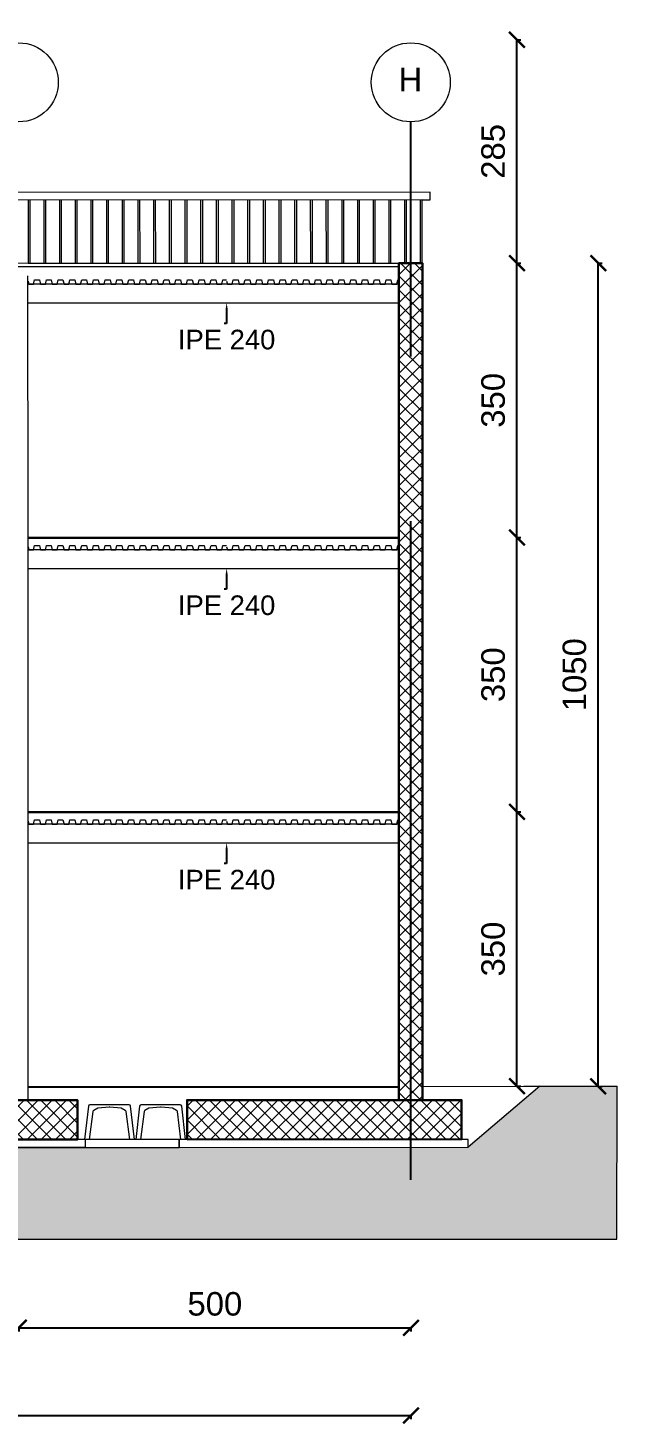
# Model space of a CAD drawing. Header units: millimetres. Extents: x 1415 to 3549, y 2194 to 4677.
# Drawn here: x 1834.88 to 1842.39, y 2270.37 to 2288.18 of the extents above; entities that cross this region are included whole.
import ezdxf
from ezdxf import colors
from ezdxf.entities.mleader import LeaderData, LeaderLine
from ezdxf.math import Vec2, Vec3

# ---------------------------------------------------------------- set-up
doc = ezdxf.new("R2010")
doc.units = ezdxf.units.MM
doc.linetypes.add('ACAD_ISO02W100', pattern=[15, 12, -3])
doc.layers.get('0').update_dxf_attribs({"plot": 0})
for name, color, linetype, lineweight in [('giunti', 7, 'Continuous', 15), ('Layer3', 7, 'Continuous', 15), ('Layer4', 7, 'Continuous', 15), ('quote', 252, 'Continuous', 5), ('Setti', 5, 'Continuous', 30), ('staffe', 10, 'Continuous', 9)]:
    doc.layers.add(name, color=color, linetype=linetype, lineweight=lineweight)
doc.layers.add('linea tratteggiata', color=221, linetype='ACAD_ISO02W100')
doc.styles.get("Standard").update_dxf_attribs({"font": 'arial.ttf'})
doc.dimstyles.new('quote cm scala 200', dxfattribs={"dimtxt": 0.3, "dimasz": 0.2, "dimexe": 0.05, "dimexo": 0.0015, "dimgap": 0.15, "dimtad": 1, "dimdec": 0, "dimlfac": 100, "dimzin": 0, "dimdsep": 46, "dimtxsty": 'Standard', "dimblk": 'ARCHTICK', "dimcen": 0, "dimclre": 252, "dimadec": 0, "dimazin": 2, "dimtfac": 1, "dimtdec": 0, "dimtofl": 0, "dimtmove": 0, "dimatfit": 3, "dimfxl": 0.0035, "dimfxlon": 1, "dimtolj": 1, "dimtzin": 0, "dimarcsym": 0})

# ---------------------------------------------------------------- blocks, each defined once
blk = doc.blocks.new('_ArchTick')
at = {"color": 0, "linetype": 'ByBlock', "const_width": 0.15}
blk.add_lwpolyline([(-0.5, -0.5), (0.5, 0.5)], dxfattribs=at)
blk = doc.blocks.new('*D1432')
at = {"layer": 'Defpoints', "color": 0, "transparency": 16777216}
for p in [(1838.948, 2278.181), (1841.117, 2278.181), (1840.744, 2274.683)]:
    blk.add_point(p, dxfattribs=at)
at = {"layer": 'quote', "color": 252, "lineweight": -2, "transparency": 16777216}
for p, q in [((1841.114, 2278.181), (1841.167, 2278.181)), ((1841.114, 2274.683), (1841.167, 2274.683))]:
    blk.add_line(p, q, dxfattribs=at)
at = {"layer": 'quote', "color": 0, "linetype": 'Continuous', "lineweight": -2, "transparency": 16777216}
blk.add_line((1841.117, 2274.683), (1841.117, 2278.181), dxfattribs=at)
at = {"layer": 'quote', "color": 0, "lineweight": -2, "transparency": 16777216, "xscale": 0.2, "yscale": 0.2, "zscale": 0.2}
for p, rotation in [((1841.117, 2278.181), 90), ((1841.117, 2274.683), 270)]:
    blk.add_blockref('_ArchTick', p, dxfattribs=dict(at, rotation=rotation))
at = {"layer": 'quote', "color": 0, "transparency": 16777216, "insert": (1840.814, 2276.432), "char_height": 0.3, "attachment_point": 5, "rotation": 90}
blk.add_mtext('\\A1;350', dxfattribs=at)
blk = doc.blocks.new('*D1433')
at = {"layer": 'Defpoints', "color": 0, "transparency": 16777216}
for p in [(1838.948, 2281.681), (1841.117, 2281.681), (1838.948, 2278.181)]:
    blk.add_point(p, dxfattribs=at)
at = {"layer": 'quote', "color": 252, "lineweight": -2, "transparency": 16777216}
for p, q in [((1841.114, 2281.681), (1841.167, 2281.681)), ((1841.114, 2278.181), (1841.167, 2278.181))]:
    blk.add_line(p, q, dxfattribs=at)
at = {"layer": 'quote', "color": 0, "linetype": 'Continuous', "lineweight": -2, "transparency": 16777216}
blk.add_line((1841.117, 2278.181), (1841.117, 2281.681), dxfattribs=at)
at = {"layer": 'quote', "color": 0, "lineweight": -2, "transparency": 16777216, "xscale": 0.2, "yscale": 0.2, "zscale": 0.2}
for p, rotation in [((1841.117, 2281.681), 90), ((1841.117, 2278.181), 270)]:
    blk.add_blockref('_ArchTick', p, dxfattribs=dict(at, rotation=rotation))
at = {"layer": 'quote', "color": 0, "transparency": 16777216, "insert": (1840.814, 2279.931), "char_height": 0.3, "attachment_point": 5, "rotation": 90}
blk.add_mtext('\\A1;350', dxfattribs=at)
blk = doc.blocks.new('*D1434')
at = {"layer": 'Defpoints', "color": 0, "transparency": 16777216}
for p in [(1838.948, 2285.181), (1841.117, 2285.181), (1838.948, 2281.681)]:
    blk.add_point(p, dxfattribs=at)
at = {"layer": 'quote', "color": 252, "lineweight": -2, "transparency": 16777216}
for p, q in [((1841.114, 2285.181), (1841.167, 2285.181)), ((1841.114, 2281.681), (1841.167, 2281.681))]:
    blk.add_line(p, q, dxfattribs=at)
at = {"layer": 'quote', "color": 0, "linetype": 'Continuous', "lineweight": -2, "transparency": 16777216}
blk.add_line((1841.117, 2281.681), (1841.117, 2285.181), dxfattribs=at)
at = {"layer": 'quote', "color": 0, "lineweight": -2, "transparency": 16777216, "xscale": 0.2, "yscale": 0.2, "zscale": 0.2}
for p, rotation in [((1841.117, 2285.181), 90), ((1841.117, 2281.681), 270)]:
    blk.add_blockref('_ArchTick', p, dxfattribs=dict(at, rotation=rotation))
at = {"layer": 'quote', "color": 0, "transparency": 16777216, "insert": (1840.814, 2283.431), "char_height": 0.3, "attachment_point": 5, "rotation": 90}
blk.add_mtext('\\A1;350', dxfattribs=at)
blk = doc.blocks.new('*D1435')
at = {"layer": 'Defpoints', "color": 0, "transparency": 16777216}
for p in [(1839.248, 2285.181), (1842.154, 2285.181), (1841.731, 2274.681)]:
    blk.add_point(p, dxfattribs=at)
at = {"layer": 'quote', "color": 252, "lineweight": -2, "transparency": 16777216}
for p, q in [((1842.151, 2285.181), (1842.204, 2285.181)), ((1842.151, 2274.681), (1842.204, 2274.681))]:
    blk.add_line(p, q, dxfattribs=at)
at = {"layer": 'quote', "color": 0, "linetype": 'Continuous', "lineweight": -2, "transparency": 16777216}
blk.add_line((1842.154, 2274.681), (1842.154, 2285.181), dxfattribs=at)
at = {"layer": 'quote', "color": 0, "lineweight": -2, "transparency": 16777216, "xscale": 0.2, "yscale": 0.2, "zscale": 0.2}
for p, rotation in [((1842.154, 2285.181), 90), ((1842.154, 2274.681), 270)]:
    blk.add_blockref('_ArchTick', p, dxfattribs=dict(at, rotation=rotation))
at = {"layer": 'quote', "color": 0, "transparency": 16777216, "insert": (1841.851, 2279.931), "char_height": 0.3, "attachment_point": 5, "rotation": 90}
blk.add_mtext('\\A1;1050', dxfattribs=at)
blk = doc.blocks.new('*D1442')
at = {"layer": 'Defpoints', "color": 0, "transparency": 16777216}
for p in [(1834.762, 2274.31), (1839.765, 2274.31), (1839.765, 2271.602)]:
    blk.add_point(p, dxfattribs=at)
at = {"layer": 'quote', "color": 252, "lineweight": -2, "transparency": 16777216}
for p, q in [((1834.762, 2271.605), (1834.762, 2271.552)), ((1839.765, 2271.605), (1839.765, 2271.552))]:
    blk.add_line(p, q, dxfattribs=at)
at = {"layer": 'quote', "color": 0, "linetype": 'Continuous', "lineweight": -2, "transparency": 16777216}
blk.add_line((1834.762, 2271.602), (1839.765, 2271.602), dxfattribs=at)
at = {"layer": 'quote', "color": 0, "lineweight": -2, "transparency": 16777216, "xscale": 0.2, "yscale": 0.2, "zscale": 0.2, "rotation": 180}
blk.add_blockref('_ArchTick', (1834.762, 2271.602), dxfattribs=at)
at = {"layer": 'quote', "color": 0, "lineweight": -2, "transparency": 16777216, "xscale": 0.2, "yscale": 0.2, "zscale": 0.2}
blk.add_blockref('_ArchTick', (1839.765, 2271.602), dxfattribs=at)
at = {"layer": 'quote', "color": 0, "transparency": 16777216, "insert": (1837.263, 2271.905), "char_height": 0.3, "attachment_point": 5}
blk.add_mtext('\\A1;500', dxfattribs=at)
blk = doc.blocks.new('*D1443')
at = {"layer": 'Defpoints', "color": 0, "transparency": 16777216}
for p in [(1804.71, 2274.004), (1839.765, 2274.005), (1839.765, 2270.484)]:
    blk.add_point(p, dxfattribs=at)
at = {"layer": 'quote', "color": 252, "lineweight": -2, "transparency": 16777216}
for p, q in [((1804.71, 2270.487), (1804.71, 2270.434)), ((1839.765, 2270.487), (1839.765, 2270.434))]:
    blk.add_line(p, q, dxfattribs=at)
at = {"layer": 'quote', "color": 0, "linetype": 'Continuous', "lineweight": -2, "transparency": 16777216}
blk.add_line((1804.71, 2270.484), (1839.765, 2270.484), dxfattribs=at)
at = {"layer": 'quote', "color": 0, "lineweight": -2, "transparency": 16777216, "xscale": 0.2, "yscale": 0.2, "zscale": 0.2, "rotation": 180}
blk.add_blockref('_ArchTick', (1804.71, 2270.484), dxfattribs=at)
at = {"layer": 'quote', "color": 0, "lineweight": -2, "transparency": 16777216, "xscale": 0.2, "yscale": 0.2, "zscale": 0.2}
blk.add_blockref('_ArchTick', (1839.765, 2270.484), dxfattribs=at)
at = {"layer": 'quote', "color": 0, "transparency": 16777216, "insert": (1822.238, 2270.787), "char_height": 0.3, "attachment_point": 5}
blk.add_mtext('\\A1;3500', dxfattribs=at)
blk = doc.blocks.new('*D1444')
at = {"layer": 'Defpoints', "color": 0, "transparency": 16777216}
for p in [(1819.912, 2288.031), (1841.117, 2288.031), (1819.912, 2285.181)]:
    blk.add_point(p, dxfattribs=at)
at = {"layer": 'quote', "color": 252, "lineweight": -2, "transparency": 16777216}
for p, q in [((1841.114, 2288.031), (1841.167, 2288.031)), ((1841.114, 2285.181), (1841.167, 2285.181))]:
    blk.add_line(p, q, dxfattribs=at)
at = {"layer": 'quote', "color": 0, "linetype": 'Continuous', "lineweight": -2, "transparency": 16777216}
blk.add_line((1841.117, 2285.181), (1841.117, 2288.031), dxfattribs=at)
at = {"layer": 'quote', "color": 0, "lineweight": -2, "transparency": 16777216, "xscale": 0.2, "yscale": 0.2, "zscale": 0.2}
for p, rotation in [((1841.117, 2288.031), 90), ((1841.117, 2285.181), 270)]:
    blk.add_blockref('_ArchTick', p, dxfattribs=dict(at, rotation=rotation))
at = {"layer": 'quote', "color": 0, "transparency": 16777216, "insert": (1840.814, 2286.606), "char_height": 0.3, "width": 0.9, "attachment_point": 5, "rotation": 90}
blk.add_mtext('\\A1;285', dxfattribs=at)

msp = doc.modelspace()

# ---------------------------------------------------------------- hatches: boundary and pattern name
at = {"layer": 'quote', "transparency": 33554687}
h = msp.add_hatch(dxfattribs=at)
h.set_pattern_fill('EARTH', color=256, scale=0.09)
h.paths.add_polyline_path([(1842.3938, 2274.6812), (1841.4068, 2274.6832), (1840.4955, 2273.9063), (1840.4955, 2273.905), (1836.8095, 2273.9019), (1836.8095, 2273.9019), (1825.5787, 2273.9019), (1818.8387, 2273.9039), (1818.8387, 2273.9039), (1815.6132, 2273.9039), (1815.6132, 2273.9039), (1813.9132, 2273.9039), (1808.9172, 2273.9039), (1808.9172, 2273.9039), (1808.889, 2273.9039), (1807.6088, 2273.9039), (1804.0087, 2273.904), (1803.7704, 2274.107), (1803.6094, 2274.2442), (1803.5221, 2274.3187), (1803.0971, 2274.6808), (1802.0694, 2274.6808), (1802.0694, 2272.7327), (1842.3916, 2272.7327)])
at = {"layer": 'staffe', "lineweight": 5}
h = msp.add_hatch(dxfattribs=at)
h.set_pattern_fill('ANSI37', color=0, scale=0.04)
h.paths.add_polyline_path([(1819.9117, 2288.1808), (1819.7617, 2288.1808), (1819.6117, 2288.1808), (1819.6116, 2274.5039), (1819.9116, 2274.5039)])
h.paths.add_polyline_path([(1824.9116, 2288.1808), (1824.7577, 2288.1808), (1824.6116, 2288.1808), (1824.6123, 2274.5039), (1824.9123, 2274.5039)])
h.paths.add_polyline_path([(1804.9116, 2285.1808), (1804.6116, 2285.1808), (1804.6116, 2274.5039), (1804.9116, 2274.5039)])
h.paths.add_polyline_path([(1839.9116, 2285.1808), (1839.6116, 2285.1808), (1839.6116, 2274.5052), (1839.9116, 2274.5052)])
h = msp.add_hatch(dxfattribs=at)
h.set_pattern_fill('ANSI37', color=0, scale=0.04)
h.paths.add_polyline_path([(1807.6087, 2274.5039), (1804.7123, 2274.5039), (1804.7103, 2274.0039), (1807.6087, 2274.0039)])
h.paths.add_polyline_path([(1804.7123, 2274.5039), (1804.1087, 2274.5039), (1804.1087, 2274.0039), (1804.7103, 2274.0039)])
h.paths.add_polyline_path([(1810.5171, 2274.5039), (1809.7659, 2274.5039), (1809.7659, 2274.0039), (1810.5171, 2274.0039)])
h.paths.add_polyline_path([(1809.7659, 2274.5039), (1809.0171, 2274.5039), (1809.0171, 2274.0039), (1809.7659, 2274.0039)])
h.paths.add_polyline_path([(1815.5132, 2274.5039), (1814.7623, 2274.5039), (1814.7623, 2274.0039), (1815.5132, 2274.0039)])
h.paths.add_polyline_path([(1814.7623, 2274.5039), (1814.0132, 2274.5039), (1814.0132, 2274.0039), (1814.7623, 2274.0039)])
h.paths.add_polyline_path([(1819.7623, 2274.5039), (1818.9387, 2274.5039), (1818.9387, 2274.0039), (1819.7623, 2274.0039)])
h.paths.add_polyline_path([(1824.7623, 2274.5039), (1819.7623, 2274.5039), (1819.7623, 2274.0039), (1823.9787, 2274.0039), (1824.7623, 2274.0039)])
h.paths.add_polyline_path([(1825.5787, 2274.5039), (1824.7623, 2274.5039), (1824.7623, 2274.0039), (1825.5787, 2274.0039)])
h.paths.add_polyline_path([(1830.5132, 2274.5039), (1829.7623, 2274.5039), (1829.7623, 2274.0039), (1830.5132, 2274.0039)])
h.paths.add_polyline_path([(1829.7623, 2274.5039), (1829.0132, 2274.5039), (1829.0132, 2274.0039), (1829.7623, 2274.0039)])
h.paths.add_polyline_path([(1835.512, 2274.5039), (1834.7588, 2274.5039), (1834.7588, 2274.0039), (1835.512, 2274.0039)])
h.paths.add_polyline_path([(1834.7588, 2274.5039), (1834.012, 2274.5039), (1834.012, 2274.0039), (1834.7588, 2274.0039)])
h.paths.add_polyline_path([(1839.7648, 2274.5052), (1836.9095, 2274.505), (1836.9095, 2274.005), (1839.7648, 2274.0052)])
h.paths.add_polyline_path([(1840.4095, 2274.5053), (1839.7648, 2274.5052), (1839.7648, 2274.0052), (1840.4095, 2274.0053)])

# ---------------------------------------------------------------- linework, layer by layer
at = {"layer": 'giunti'}
msp.add_lwpolyline([(1834.8798, 2274.5039), (1834.8798, 2278.3359), (1834.8798, 2281.8359), (1834.8758, 2285.0182)], dxfattribs=at)
at = {"layer": 'Layer3'}
for points in [[(1837.4132, 2284.9144), (1834.8798, 2284.9144)], [(1839.6116, 2284.9144), (1837.4132, 2284.9144)], [(1837.4132, 2281.5257), (1834.8798, 2281.5257)], [(1839.6116, 2281.5257), (1837.4132, 2281.5257)], [(1837.4132, 2278.0257), (1834.8798, 2278.0257)], [(1839.6116, 2278.0257), (1837.4132, 2278.0257)]]:
    msp.add_lwpolyline(points, dxfattribs=at)
for centre in [(1834.7623, 2287.4869), (1839.7623, 2287.4869)]:
    msp.add_circle(centre, 0.5039, dxfattribs=at)
at = {"layer": 'Layer4'}
for p, q in [((1837.4132, 2281.681), (1834.8798, 2281.6808)), ((1837.4132, 2281.6688), (1834.8798, 2281.6688)), ((1839.6116, 2281.681), (1837.4132, 2281.6808)), ((1839.6116, 2281.6688), (1837.4132, 2281.6688)), ((1837.4132, 2278.181), (1834.8798, 2278.1808)), ((1837.4132, 2278.1688), (1834.8798, 2278.1688)), ((1839.6116, 2278.181), (1837.4132, 2278.1808)), ((1839.6116, 2278.1688), (1837.4132, 2278.1688)), ((1834.8798, 2274.6808), (1839.6116, 2274.6808)), ((1839.6116, 2274.6674), (1834.8798, 2274.6674))]:
    msp.add_line(p, q, dxfattribs=at)
for points in [[(1829.881, 2285.1808), (1834.8852, 2285.1849)], [(1834.6382, 2285.1395), (1837.4132, 2285.1395)], [(1834.8798, 2285.1808), (1837.4132, 2285.1809)], [(1837.4132, 2285.1808), (1839.6116, 2285.1808)], [(1837.4132, 2285.1395), (1839.6116, 2285.1395)], [(1834.8798, 2284.9524), (1834.8892, 2284.9144), (1834.9508, 2284.9144), (1834.9643, 2284.9694), (1835.0257, 2284.9694), (1835.0392, 2284.9144), (1835.1008, 2284.9144), (1835.1143, 2284.9694), (1835.1757, 2284.9694), (1835.1892, 2284.9144), (1835.2508, 2284.9144), (1835.2643, 2284.9694), (1835.3257, 2284.9694), (1835.3392, 2284.9144), (1835.4008, 2284.9144), (1835.4069, 2284.9394)], [(1835.3298, 2284.9524), (1835.3392, 2284.9144), (1835.4008, 2284.9144), (1835.4143, 2284.9694), (1835.4757, 2284.9694), (1835.4892, 2284.9144), (1835.5508, 2284.9144), (1835.5643, 2284.9694), (1835.6257, 2284.9694), (1835.6392, 2284.9144), (1835.7008, 2284.9144), (1835.7143, 2284.9694), (1835.7757, 2284.9694), (1835.7892, 2284.9144), (1835.8508, 2284.9144), (1835.8569, 2284.9394)], [(1835.7798, 2284.9524), (1835.7892, 2284.9144), (1835.8508, 2284.9144), (1835.8643, 2284.9694), (1835.9257, 2284.9694), (1835.9392, 2284.9144), (1836.0008, 2284.9144), (1836.0143, 2284.9694), (1836.0757, 2284.9694), (1836.0892, 2284.9144), (1836.1508, 2284.9144), (1836.1643, 2284.9694), (1836.2257, 2284.9694), (1836.2392, 2284.9144), (1836.3008, 2284.9144), (1836.3069, 2284.9394)], [(1836.2298, 2284.9524), (1836.2392, 2284.9144), (1836.3008, 2284.9144), (1836.3143, 2284.9694), (1836.3757, 2284.9694), (1836.3892, 2284.9144), (1836.4508, 2284.9144), (1836.4643, 2284.9694), (1836.5257, 2284.9694), (1836.5392, 2284.9144), (1836.6008, 2284.9144), (1836.6143, 2284.9694), (1836.6757, 2284.9694), (1836.6892, 2284.9144), (1836.7508, 2284.9144), (1836.7569, 2284.9394)], [(1836.6798, 2284.9524), (1836.6892, 2284.9144), (1836.7508, 2284.9144), (1836.7643, 2284.9694), (1836.8257, 2284.9694), (1836.8392, 2284.9144), (1836.9008, 2284.9144), (1836.9143, 2284.9694), (1836.9757, 2284.9694), (1836.9892, 2284.9144), (1837.0508, 2284.9144), (1837.0643, 2284.9694), (1837.1257, 2284.9694), (1837.1392, 2284.9144), (1837.2008, 2284.9144), (1837.2069, 2284.9394)], [(1837.1298, 2284.9524), (1837.1392, 2284.9144), (1837.2008, 2284.9144), (1837.2143, 2284.9694), (1837.2757, 2284.9694), (1837.2892, 2284.9144), (1837.3508, 2284.9144), (1837.3643, 2284.9694), (1837.4132, 2284.9694)], [(1837.4132, 2284.9524), (1837.4226, 2284.9144), (1837.4842, 2284.9144), (1837.4977, 2284.9694), (1837.5591, 2284.9694), (1837.5726, 2284.9144), (1837.6342, 2284.9144), (1837.6477, 2284.9694), (1837.7091, 2284.9694), (1837.7226, 2284.9144), (1837.7842, 2284.9144), (1837.7977, 2284.9694), (1837.8591, 2284.9694), (1837.8726, 2284.9144), (1837.9342, 2284.9144), (1837.9404, 2284.9394)], [(1837.8632, 2284.9524), (1837.8726, 2284.9144), (1837.9342, 2284.9144), (1837.9477, 2284.9694), (1838.0091, 2284.9694), (1838.0226, 2284.9144), (1838.0842, 2284.9144), (1838.0977, 2284.9694), (1838.1591, 2284.9694), (1838.1726, 2284.9144), (1838.2342, 2284.9144), (1838.2477, 2284.9694), (1838.3091, 2284.9694), (1838.3226, 2284.9144), (1838.3842, 2284.9144), (1838.3904, 2284.9394)], [(1838.3132, 2284.9524), (1838.3226, 2284.9144), (1838.3842, 2284.9144), (1838.3977, 2284.9694), (1838.4591, 2284.9694), (1838.4726, 2284.9144), (1838.5342, 2284.9144), (1838.5477, 2284.9694), (1838.6091, 2284.9694), (1838.6226, 2284.9144), (1838.6842, 2284.9144), (1838.6977, 2284.9694), (1838.7591, 2284.9694), (1838.7726, 2284.9144), (1838.8342, 2284.9144), (1838.8404, 2284.9394)], [(1838.7632, 2284.9524), (1838.7726, 2284.9144), (1838.8342, 2284.9144), (1838.8477, 2284.9694), (1838.9091, 2284.9694), (1838.9226, 2284.9144), (1838.9842, 2284.9144), (1838.9977, 2284.9694), (1839.0591, 2284.9694), (1839.0726, 2284.9144), (1839.1342, 2284.9144), (1839.1477, 2284.9694), (1839.2091, 2284.9694), (1839.2226, 2284.9144), (1839.2842, 2284.9144), (1839.2904, 2284.9394)], [(1839.2132, 2284.9524), (1839.2226, 2284.9144), (1839.2842, 2284.9144), (1839.2977, 2284.9694), (1839.3591, 2284.9694), (1839.3726, 2284.9144), (1839.4342, 2284.9144), (1839.4477, 2284.9694), (1839.5091, 2284.9694), (1839.5226, 2284.9144), (1839.5842, 2284.9144), (1839.5977, 2284.9694), (1839.6116, 2284.9694)], [(1834.8798, 2281.5637), (1834.8892, 2281.5257), (1834.9508, 2281.5257), (1834.9643, 2281.5807), (1835.0257, 2281.5807), (1835.0392, 2281.5257), (1835.1008, 2281.5257), (1835.1143, 2281.5807), (1835.1757, 2281.5807), (1835.1892, 2281.5257), (1835.2508, 2281.5257), (1835.2643, 2281.5807), (1835.3257, 2281.5807), (1835.3392, 2281.5257), (1835.4008, 2281.5257), (1835.4069, 2281.5507)], [(1835.3298, 2281.5638), (1835.3392, 2281.5258), (1835.4008, 2281.5258), (1835.4143, 2281.5808), (1835.4757, 2281.5808), (1835.4892, 2281.5258), (1835.5508, 2281.5258), (1835.5643, 2281.5808), (1835.6257, 2281.5808), (1835.6392, 2281.5258), (1835.7008, 2281.5258), (1835.7143, 2281.5808), (1835.7757, 2281.5808), (1835.7892, 2281.5258), (1835.8508, 2281.5258), (1835.8569, 2281.5508)], [(1835.7798, 2281.5638), (1835.7892, 2281.5258), (1835.8508, 2281.5258), (1835.8643, 2281.5808), (1835.9257, 2281.5808), (1835.9392, 2281.5258), (1836.0008, 2281.5258), (1836.0143, 2281.5808), (1836.0757, 2281.5808), (1836.0892, 2281.5258), (1836.1508, 2281.5258), (1836.1643, 2281.5808), (1836.2257, 2281.5808), (1836.2392, 2281.5258), (1836.3008, 2281.5258), (1836.3069, 2281.5508)], [(1836.2298, 2281.5638), (1836.2392, 2281.5258), (1836.3008, 2281.5258), (1836.3143, 2281.5808), (1836.3757, 2281.5808), (1836.3892, 2281.5258), (1836.4508, 2281.5258), (1836.4643, 2281.5808), (1836.5257, 2281.5808), (1836.5392, 2281.5258), (1836.6008, 2281.5258), (1836.6143, 2281.5808), (1836.6757, 2281.5808), (1836.6892, 2281.5258), (1836.7508, 2281.5258), (1836.7569, 2281.5508)], [(1836.6798, 2281.5638), (1836.6892, 2281.5258), (1836.7508, 2281.5258), (1836.7643, 2281.5808), (1836.8257, 2281.5808), (1836.8392, 2281.5258), (1836.9008, 2281.5258), (1836.9143, 2281.5808), (1836.9757, 2281.5808), (1836.9892, 2281.5258), (1837.0508, 2281.5258), (1837.0643, 2281.5808), (1837.1257, 2281.5808), (1837.1392, 2281.5258), (1837.2008, 2281.5258), (1837.2069, 2281.5508)], [(1837.1298, 2281.5638), (1837.1392, 2281.5258), (1837.2008, 2281.5258), (1837.2143, 2281.5808), (1837.2757, 2281.5808), (1837.2892, 2281.5258), (1837.3508, 2281.5258), (1837.3643, 2281.5808), (1837.4132, 2281.5808)], [(1837.4132, 2281.5637), (1837.4226, 2281.5257), (1837.4842, 2281.5257), (1837.4977, 2281.5807), (1837.5591, 2281.5807), (1837.5726, 2281.5257), (1837.6342, 2281.5257), (1837.6477, 2281.5807), (1837.7091, 2281.5807), (1837.7226, 2281.5257), (1837.7842, 2281.5257), (1837.7977, 2281.5807), (1837.8591, 2281.5807), (1837.8726, 2281.5257), (1837.9342, 2281.5257), (1837.9404, 2281.5507)], [(1837.8632, 2281.5638), (1837.8726, 2281.5258), (1837.9342, 2281.5258), (1837.9477, 2281.5808), (1838.0091, 2281.5808), (1838.0226, 2281.5258), (1838.0842, 2281.5258), (1838.0977, 2281.5808), (1838.1591, 2281.5808), (1838.1726, 2281.5258), (1838.2342, 2281.5258), (1838.2477, 2281.5808), (1838.3091, 2281.5808), (1838.3226, 2281.5258), (1838.3842, 2281.5258), (1838.3904, 2281.5508)], [(1838.3132, 2281.5638), (1838.3226, 2281.5258), (1838.3842, 2281.5258), (1838.3977, 2281.5808), (1838.4591, 2281.5808), (1838.4726, 2281.5258), (1838.5342, 2281.5258), (1838.5477, 2281.5808), (1838.6091, 2281.5808), (1838.6226, 2281.5258), (1838.6842, 2281.5258), (1838.6977, 2281.5808), (1838.7591, 2281.5808), (1838.7726, 2281.5258), (1838.8342, 2281.5258), (1838.8404, 2281.5508)], [(1838.7632, 2281.5638), (1838.7726, 2281.5258), (1838.8342, 2281.5258), (1838.8477, 2281.5808), (1838.9091, 2281.5808), (1838.9226, 2281.5258), (1838.9842, 2281.5258), (1838.9977, 2281.5808), (1839.0591, 2281.5808), (1839.0726, 2281.5258), (1839.1342, 2281.5258), (1839.1477, 2281.5808), (1839.2091, 2281.5808), (1839.2226, 2281.5258), (1839.2842, 2281.5258), (1839.2904, 2281.5508)], [(1839.2132, 2281.5638), (1839.2226, 2281.5258), (1839.2842, 2281.5258), (1839.2977, 2281.5808), (1839.3591, 2281.5808), (1839.3726, 2281.5258), (1839.4342, 2281.5258), (1839.4477, 2281.5808), (1839.5091, 2281.5808), (1839.5226, 2281.5258), (1839.5842, 2281.5258), (1839.5977, 2281.5808), (1839.6116, 2281.5808)], [(1834.8798, 2278.0637), (1834.8892, 2278.0257), (1834.9508, 2278.0257), (1834.9643, 2278.0807), (1835.0257, 2278.0807), (1835.0392, 2278.0257), (1835.1008, 2278.0257), (1835.1143, 2278.0807), (1835.1757, 2278.0807), (1835.1892, 2278.0257), (1835.2508, 2278.0257), (1835.2643, 2278.0807), (1835.3257, 2278.0807), (1835.3392, 2278.0257), (1835.4008, 2278.0257), (1835.4069, 2278.0507)], [(1835.3298, 2278.0638), (1835.3392, 2278.0258), (1835.4008, 2278.0258), (1835.4143, 2278.0808), (1835.4757, 2278.0808), (1835.4892, 2278.0258), (1835.5508, 2278.0258), (1835.5643, 2278.0808), (1835.6257, 2278.0808), (1835.6392, 2278.0258), (1835.7008, 2278.0258), (1835.7143, 2278.0808), (1835.7757, 2278.0808), (1835.7892, 2278.0258), (1835.8508, 2278.0258), (1835.8569, 2278.0508)], [(1835.7798, 2278.0638), (1835.7892, 2278.0258), (1835.8508, 2278.0258), (1835.8643, 2278.0808), (1835.9257, 2278.0808), (1835.9392, 2278.0258), (1836.0008, 2278.0258), (1836.0143, 2278.0808), (1836.0757, 2278.0808), (1836.0892, 2278.0258), (1836.1508, 2278.0258), (1836.1643, 2278.0808), (1836.2257, 2278.0808), (1836.2392, 2278.0258), (1836.3008, 2278.0258), (1836.3069, 2278.0508)], [(1836.2298, 2278.0638), (1836.2392, 2278.0258), (1836.3008, 2278.0258), (1836.3143, 2278.0808), (1836.3757, 2278.0808), (1836.3892, 2278.0258), (1836.4508, 2278.0258), (1836.4643, 2278.0808), (1836.5257, 2278.0808), (1836.5392, 2278.0258), (1836.6008, 2278.0258), (1836.6143, 2278.0808), (1836.6757, 2278.0808), (1836.6892, 2278.0258), (1836.7508, 2278.0258), (1836.7569, 2278.0508)], [(1836.6798, 2278.0638), (1836.6892, 2278.0258), (1836.7508, 2278.0258), (1836.7643, 2278.0808), (1836.8257, 2278.0808), (1836.8392, 2278.0258), (1836.9008, 2278.0258), (1836.9143, 2278.0808), (1836.9757, 2278.0808), (1836.9892, 2278.0258), (1837.0508, 2278.0258), (1837.0643, 2278.0808), (1837.1257, 2278.0808), (1837.1392, 2278.0258), (1837.2008, 2278.0258), (1837.2069, 2278.0508)], [(1837.1298, 2278.0638), (1837.1392, 2278.0258), (1837.2008, 2278.0258), (1837.2143, 2278.0808), (1837.2757, 2278.0808), (1837.2892, 2278.0258), (1837.3508, 2278.0258), (1837.3643, 2278.0808), (1837.4132, 2278.0808)], [(1837.4132, 2278.0637), (1837.4226, 2278.0257), (1837.4842, 2278.0257), (1837.4977, 2278.0807), (1837.5591, 2278.0807), (1837.5726, 2278.0257), (1837.6342, 2278.0257), (1837.6477, 2278.0807), (1837.7091, 2278.0807), (1837.7226, 2278.0257), (1837.7842, 2278.0257), (1837.7977, 2278.0807), (1837.8591, 2278.0807), (1837.8726, 2278.0257), (1837.9342, 2278.0257), (1837.9404, 2278.0507)], [(1837.8632, 2278.0638), (1837.8726, 2278.0258), (1837.9342, 2278.0258), (1837.9477, 2278.0808), (1838.0091, 2278.0808), (1838.0226, 2278.0258), (1838.0842, 2278.0258), (1838.0977, 2278.0808), (1838.1591, 2278.0808), (1838.1726, 2278.0258), (1838.2342, 2278.0258), (1838.2477, 2278.0808), (1838.3091, 2278.0808), (1838.3226, 2278.0258), (1838.3842, 2278.0258), (1838.3904, 2278.0508)], [(1838.3132, 2278.0638), (1838.3226, 2278.0258), (1838.3842, 2278.0258), (1838.3977, 2278.0808), (1838.4591, 2278.0808), (1838.4726, 2278.0258), (1838.5342, 2278.0258), (1838.5477, 2278.0808), (1838.6091, 2278.0808), (1838.6226, 2278.0258), (1838.6842, 2278.0258), (1838.6977, 2278.0808), (1838.7591, 2278.0808), (1838.7726, 2278.0258), (1838.8342, 2278.0258), (1838.8404, 2278.0508)], [(1838.7632, 2278.0638), (1838.7726, 2278.0258), (1838.8342, 2278.0258), (1838.8477, 2278.0808), (1838.9091, 2278.0808), (1838.9226, 2278.0258), (1838.9842, 2278.0258), (1838.9977, 2278.0808), (1839.0591, 2278.0808), (1839.0726, 2278.0258), (1839.1342, 2278.0258), (1839.1477, 2278.0808), (1839.2091, 2278.0808), (1839.2226, 2278.0258), (1839.2842, 2278.0258), (1839.2904, 2278.0508)], [(1839.2132, 2278.0638), (1839.2226, 2278.0258), (1839.2842, 2278.0258), (1839.2977, 2278.0808), (1839.3591, 2278.0808), (1839.3726, 2278.0258), (1839.4342, 2278.0258), (1839.4477, 2278.0808), (1839.5091, 2278.0808), (1839.5226, 2278.0258), (1839.5842, 2278.0258), (1839.5977, 2278.0808), (1839.6116, 2278.0808)], [(1802.0694, 2274.6808), (1802.0694, 2272.7327), (1842.3916, 2272.7327), (1842.3938, 2274.6812)], [(1839.9123, 2274.6808), (1841.2037, 2274.6836)], [(1841.407, 2274.6834), (1840.4955, 2273.9063)], [(1841.2037, 2274.6836), (1842.3938, 2274.6812)], [(1825.5787, 2273.9019), (1836.8095, 2273.9019), (1836.8094, 2274.005)], [(1833.912, 2274.0039), (1833.912, 2274.0039), (1833.912, 2273.9039), (1835.612, 2273.9039), (1835.612, 2274.0039), (1835.612, 2274.0039), (1833.912, 2274.0039)], [(1836.9095, 2274.005), (1835.612, 2274.0039)], [(1836.8094, 2274.005), (1836.8094, 2274.005), (1836.8094, 2273.9019), (1840.4955, 2273.905), (1840.4955, 2274.005), (1838.5095, 2274.005), (1836.8094, 2274.005)]]:
    msp.add_lwpolyline(points, dxfattribs=at)
at = {"layer": 'Layer4', "color": 5}
for points in [[(1834.8798, 2284.6744), (1834.8798, 2284.6744), (1837.4132, 2284.6744)], [(1837.4132, 2284.6744), (1837.4132, 2284.6744), (1839.6116, 2284.6744)], [(1834.8798, 2281.2857), (1834.8798, 2281.2857), (1837.4132, 2281.2857)], [(1837.4132, 2281.2857), (1837.4132, 2281.2857), (1839.6116, 2281.2857)], [(1834.8798, 2277.7857), (1834.8798, 2277.7857), (1837.4132, 2277.7857)], [(1837.4132, 2277.7857), (1837.4132, 2277.7857), (1839.6116, 2277.7857)]]:
    msp.add_lwpolyline(points, dxfattribs=at)
at = {"layer": 'Layer4', "color": 30}
for points in [[(1836.2359, 2274.0036), (1836.1878, 2274.4277, 0.3772985), (1836.168, 2274.4451), (1835.6691, 2274.4451), (1835.6691, 2274.4451, 0.376581), (1835.6493, 2274.4277), (1835.6003, 2274.0036)], [(1836.1764, 2274.0036), (1836.1306, 2274.3591, 0.2453607), (1836.1199, 2274.3743), (1836.0686, 2274.4009), (1835.9229, 2274.4162, 0.1092843), (1835.9143, 2274.4162), (1835.7686, 2274.4009), (1835.7172, 2274.3743, 0.2453607), (1835.7066, 2274.3591), (1835.6608, 2274.0036)], [(1836.8901, 2274.0035), (1836.842, 2274.4277, 0.3772985), (1836.8222, 2274.4451), (1836.3233, 2274.4451), (1836.3233, 2274.4451, 0.376581), (1836.3035, 2274.4277), (1836.2545, 2274.0035)], [(1836.8306, 2274.0035), (1836.7848, 2274.3591, 0.2453607), (1836.7742, 2274.3743), (1836.7228, 2274.4009), (1836.5771, 2274.4162, 0.1092843), (1836.5685, 2274.4162), (1836.4228, 2274.4009), (1836.3714, 2274.3743, 0.2453607), (1836.3608, 2274.3591), (1836.315, 2274.0035)]]:
    msp.add_lwpolyline(points, format="xyb", dxfattribs=at)
at = {"layer": 'linea tratteggiata', "ltscale": 0.7}
msp.add_lwpolyline([(1839.7649, 2273.4891), (1839.7629, 2286.9829)], dxfattribs=at)
at = {"layer": 'quote'}
for points in [[(1839.9079, 2285.9866), (1840.0079, 2285.9866), (1840.0079, 2286.0866), (1824.9078, 2286.0817)], [(1839.9079, 2285.9866), (1824.9078, 2285.9816)], [(1834.8852, 2285.1849), (1834.885, 2285.9849)], [(1834.9082, 2285.185), (1834.9079, 2285.985)], [(1835.0852, 2285.1849), (1835.085, 2285.985)], [(1835.1082, 2285.185), (1835.1079, 2285.985)], [(1835.2852, 2285.185), (1835.285, 2285.9851)], [(1835.3082, 2285.1851), (1835.3079, 2285.9851)], [(1835.4852, 2285.1851), (1835.485, 2285.9851)], [(1835.5082, 2285.1851), (1835.5079, 2285.9851)], [(1835.6852, 2285.1851), (1835.685, 2285.9852)], [(1835.7082, 2285.1852), (1835.7079, 2285.9852)], [(1835.8852, 2285.1852), (1835.885, 2285.9853)], [(1835.9082, 2285.1853), (1835.9079, 2285.9853)], [(1836.0852, 2285.1853), (1836.085, 2285.9853)], [(1836.1082, 2285.1853), (1836.1079, 2285.9853)], [(1836.2852, 2285.1853), (1836.285, 2285.9854)], [(1836.3082, 2285.1854), (1836.3079, 2285.9854)], [(1836.4852, 2285.1854), (1836.485, 2285.9855)], [(1836.5082, 2285.1855), (1836.5079, 2285.9855)], [(1836.6852, 2285.1855), (1836.685, 2285.9855)], [(1836.7082, 2285.1855), (1836.7079, 2285.9855)], [(1836.8852, 2285.1855), (1836.885, 2285.9856)], [(1836.9082, 2285.1856), (1836.9079, 2285.9856)], [(1837.0852, 2285.1856), (1837.085, 2285.9857)], [(1837.1082, 2285.1857), (1837.1079, 2285.9857)], [(1837.2852, 2285.1857), (1837.285, 2285.9857)], [(1837.3082, 2285.1857), (1837.3079, 2285.9857)], [(1837.4852, 2285.1857), (1837.485, 2285.9858)], [(1837.5082, 2285.1858), (1837.5079, 2285.9858)], [(1837.6852, 2285.1858), (1837.685, 2285.9859)], [(1837.7082, 2285.1859), (1837.7079, 2285.9859)], [(1837.8852, 2285.1858), (1837.885, 2285.9859)], [(1837.9082, 2285.1859), (1837.9079, 2285.9859)], [(1838.0852, 2285.1859), (1838.085, 2285.986)], [(1838.1082, 2285.186), (1838.1079, 2285.986)], [(1838.2852, 2285.186), (1838.285, 2285.9861)], [(1838.3082, 2285.1861), (1838.3079, 2285.9861)], [(1838.4852, 2285.186), (1838.485, 2285.9861)], [(1838.5082, 2285.1861), (1838.5079, 2285.9861)], [(1838.6852, 2285.1861), (1838.685, 2285.9862)], [(1838.7082, 2285.1862), (1838.7079, 2285.9862)], [(1838.8852, 2285.1862), (1838.885, 2285.9862)], [(1838.9082, 2285.1863), (1838.9079, 2285.9863)], [(1839.0852, 2285.1862), (1839.085, 2285.9863)], [(1839.1082, 2285.1863), (1839.1079, 2285.9863)], [(1839.2852, 2285.1863), (1839.285, 2285.9864)], [(1839.3082, 2285.1864), (1839.3079, 2285.9864)], [(1839.4852, 2285.1864), (1839.485, 2285.9864)], [(1839.5082, 2285.1864), (1839.5079, 2285.9864)], [(1839.6852, 2285.1864), (1839.685, 2285.9865)], [(1839.7082, 2285.1865), (1839.7079, 2285.9865)], [(1839.8852, 2285.1865), (1839.885, 2285.9866)], [(1839.9082, 2285.1866), (1839.9079, 2285.9866)]]:
    msp.add_lwpolyline(points, dxfattribs=at)
at = {"layer": 'Setti'}
for points in [[(1839.9124, 2274.5052), (1839.9116, 2285.1808), (1839.6116, 2285.1808), (1839.6116, 2274.5052)], [(1834.012, 2274.0039), (1835.512, 2274.0039), (1835.512, 2274.5039), (1834.012, 2274.5039), (1834.012, 2274.0039)], [(1836.9095, 2274.005), (1840.4095, 2274.0053), (1840.4095, 2274.5053), (1836.9095, 2274.505), (1836.9095, 2274.005)]]:
    msp.add_lwpolyline(points, dxfattribs=at)

# ---------------------------------------------------------------- texts
at = {"layer": 'Layer3', "insert": (1839.9084, 2287.6731), "char_height": 0.3, "attachment_point": 3}
msp.add_mtext_dynamic_manual_height_columns('H', width=0.046636, gutter_width=12.5, heights=[0], dxfattribs=at)

# ---------------------------------------------------------------- dimensions: what is measured, and where the dimension line sits
at = {"layer": 'quote'}
for base, p1, p2, picture, middle in [((1841.1171, 2288.0308), (1819.9116, 2285.1808), (1819.9116, 2288.0308), '*D1444', (1840.8139, 2286.6058)), ((1841.1171, 2285.1808), (1838.9482, 2281.681), (1838.9485, 2285.1808), '*D1434', (1840.8138, 2283.4309)), ((1842.1545, 2285.1808), (1841.7307, 2274.6812), (1839.2485, 2285.1808), '*D1435', (1841.8513, 2279.931)), ((1841.1171, 2281.681), (1838.9485, 2278.181), (1838.9482, 2281.681), '*D1433', (1840.8138, 2279.931)), ((1841.1171, 2278.181), (1840.7439, 2274.6834), (1838.9485, 2278.181), '*D1432', (1840.8138, 2276.4322))]:
    dim = msp.add_linear_dim(base=base, p1=p1, p2=p2, angle=90, dimstyle='quote cm scala 200', dxfattribs=at)
    dim.commit()
    dim.dimension.update_dxf_attribs({"geometry": picture, "text_midpoint": middle})
dim = msp.add_linear_dim(base=(1839.7648, 2271.6015), p1=(1834.762, 2274.3095), p2=(1839.7648, 2274.3103), dimstyle='quote cm scala 200', dxfattribs=at)
dim.commit()
dim.dimension.update_dxf_attribs({"geometry": '*D1442', "text_midpoint": (1837.2634, 2271.9047)})
dim = msp.add_linear_dim(base=(1839.7648, 2270.4838), p1=(1804.7103, 2274.0039), p2=(1839.7648, 2274.005), text='3500', dimstyle='quote cm scala 200', dxfattribs=at)
dim.commit()
dim.dimension.update_dxf_attribs({"geometry": '*D1443', "text_midpoint": (1822.2376, 2270.7871)})

# ---------------------------------------------------------------- leaders
ml = msp.add_multileader_mtext('Standard', dxfattribs=at)
ml.set_content('IPE 240', color=256)
ml.set_leader_properties()
ml.build(insert=Vec2(0, 0))
ml.multileader.update_dxf_attribs({"text_attachment_direction": 1, "dogleg_length": 0.03, "arrow_head_size": 0.075})
ctx = ml.context
ctx.base_point, ctx.char_height, ctx.arrow_head_size, ctx.landing_gap_size, ctx.plane_origin = Vec3(1837.4132, 2283.9958), 0.25, 0.075, 0.08, Vec3(1837.4132, 2284.6743)
ctx.text_align_type = 1
notes = []
notes.append((ctx, [(0, (1, 1, 0), (1837.4132, 2284.4111), (-1, 0), 0.03, [(0, [(1837.4132, 2284.6743)], 0, [])])]))
ctx.mtext.insert, ctx.mtext.alignment, ctx.mtext.flow_direction = Vec3(1837.4132, 2284.3311), 2, 5
ml = msp.add_multileader_mtext('Standard', dxfattribs=at)
ml.set_content('IPE 240', color=256)
ml.set_leader_properties()
ml.build(insert=Vec2(0, 0))
ml.multileader.update_dxf_attribs({"text_attachment_direction": 1, "dogleg_length": 0.03, "arrow_head_size": 0.075})
ctx = ml.context
ctx.base_point, ctx.char_height, ctx.arrow_head_size, ctx.landing_gap_size, ctx.plane_origin = Vec3(1837.4132, 2280.6072), 0.25, 0.075, 0.08, Vec3(1837.4132, 2281.2857)
ctx.text_align_type = 1
notes.append((ctx, [(0, (1, 1, 0), (1837.4132, 2281.0225), (-1, 0), 0.03, [(0, [(1837.4132, 2281.2857)], 0, [])])]))
ctx.mtext.insert, ctx.mtext.alignment, ctx.mtext.flow_direction = Vec3(1837.4132, 2280.9425), 2, 5
ml = msp.add_multileader_mtext('Standard', dxfattribs=at)
ml.set_content('IPE 240', color=256)
ml.set_leader_properties()
ml.build(insert=Vec2(0, 0))
ml.multileader.update_dxf_attribs({"text_attachment_direction": 1, "dogleg_length": 0.03, "arrow_head_size": 0.075})
ctx = ml.context
ctx.base_point, ctx.char_height, ctx.arrow_head_size, ctx.landing_gap_size, ctx.plane_origin = Vec3(1837.4132, 2277.1072), 0.25, 0.075, 0.08, Vec3(1837.4132, 2277.7857)
ctx.text_align_type = 1
notes.append((ctx, [(0, (1, 1, 0), (1837.4132, 2277.5225), (-1, 0), 0.03, [(0, [(1837.4132, 2277.7857)], 0, [])])]))
ctx.mtext.insert, ctx.mtext.alignment, ctx.mtext.flow_direction = Vec3(1837.4132, 2277.4425), 2, 5
for ctx, leaders in notes:
    for number, flags, end, landing, length, lines in leaders:
        leader = LeaderData()
        leader.index, (leader.has_last_leader_line, leader.has_dogleg_vector, leader.attachment_direction) = number, flags
        leader.last_leader_point, leader.dogleg_vector, leader.dogleg_length = Vec3(end), Vec3(landing), length
        for number, points, colour, breaks in lines:
            line = LeaderLine()
            line.index, line.vertices, line.color, line.breaks = number, Vec3.list(points), colors.encode_raw_color(colour), breaks
            leader.lines.append(line)
        ctx.leaders.append(leader)

doc.saveas('drawing.dxf')
